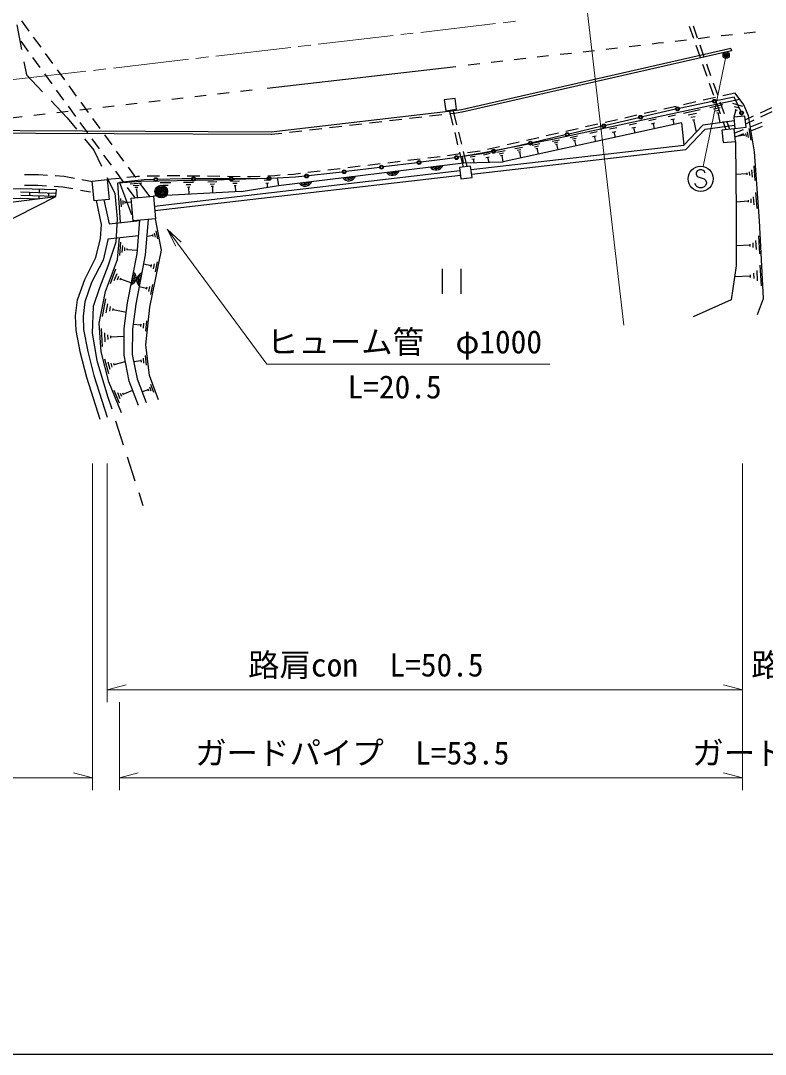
# Model space of a CAD drawing. Units: millimetres, scale not verified. Extents: x 40000 to 680000, y 20000 to 380000.
# Drawn here: x 489606 to 548820, y 205000 to 287214 of the extents above; entities that cross this region are included whole.
import ezdxf
from ezdxf.enums import TextEntityAlignment as Align

# ---------------------------------------------------------------- set-up
doc = ezdxf.new("R2010")
doc.units = ezdxf.units.MM
doc.header["$LTSCALE"] = 1000
doc.header["$PDMODE"] = 32
doc.header["$PDSIZE"] = 500
doc.linetypes.add('CHAIN', pattern=[18.5, 12, -1.5, 3.5, -1.5])
for name, color, linetype, lineweight in [('M-BGD', 7, 'Continuous', 25), ('M-BMK', 2, 'CHAIN', 13), ('M-BMK-ROW', 30, 'Continuous', 25), ('M-STR-HTXT', 7, 'Continuous', 13), ('M-STR-STRC', 7, 'Continuous', 25), ('M-TTL-BAND', 7, 'Continuous', 25)]:
    doc.layers.add(name, color=color, linetype=linetype, lineweight=lineweight)
doc.styles.add('ＭＳ ゴシック', font='')
doc.styles.get('ＭＳ ゴシック').set_extended_font_data('MS Gothic')

# ---------------------------------------------------------------- blocks, each defined once
blk = doc.blocks.new('open_arrow')
at = {"color": 0, "linetype": 'Continuous', "lineweight": -2}
blk.add_lwpolyline([(7.5, 1.25), (0, 0), (7.5, -1.25)], dxfattribs=at)

msp = doc.modelspace()

# ---------------------------------------------------------------- linework, layer by layer
at = {"layer": 'M-BGD'}
for p, q in [((490285, 286388), (489696, 287196)), ((543124, 285800), (542791, 286743)), ((543432, 285830), (543098, 286773)), ((490225, 284771), (489637, 285579)), ((491227, 285095), (490638, 285903)), ((492168, 283801), (491580, 284609)), ((546074, 285003), (524658, 280122)), ((546118, 284808), (524703, 279927)), ((543658, 284292), (543325, 285234)), ((543966, 284322), (543632, 285265)), ((546074, 285003), (546118, 284808)), ((491167, 283477), (490579, 284286)), ((544192, 282784), (543859, 283726)), ((544500, 282814), (544166, 283757)), ((492109, 282184), (491520, 282992)), ((493110, 282507), (492522, 283316)), ((494052, 281214), (493463, 282022)), ((544726, 281275), (544393, 282218)), ((545034, 281306), (544700, 282248)), ((493051, 280890), (492462, 281699)), ((546416, 281454), (545440, 281233)), ((493992, 279597), (493404, 280405)), ((494994, 279920), (494405, 280729)), ((541734, 280393), (540759, 280172)), ((543295, 280747), (542320, 280526)), ((544855, 281100), (543880, 280879)), ((544396, 280312), (545447, 280537)), ((545260, 279767), (544926, 280710)), ((545568, 279797), (545234, 280740)), ((546200, 280651), (547002, 280416)), ((546342, 280392), (546743, 280274)), ((521510, 279540), (520517, 279424)), ((523099, 279724), (522106, 279609)), ((523684, 280090), (523976, 278896)), ((524091, 279839), (523695, 279793)), ((523983, 280131), (524274, 278938)), ((524687, 279924), (524091, 279839)), ((538614, 279686), (537638, 279465)), ((540174, 280039), (539199, 279819)), ((541107, 279605), (541679, 279728)), ((542308, 279863), (543630, 280147)), ((542686, 279714), (543347, 279856)), ((542898, 279529), (543229, 279600)), ((544696, 280193), (545222, 280306)), ((544865, 280046), (545128, 280102)), ((544969, 279885), (545100, 279913)), ((545034, 279899), (545204, 279110)), ((546484, 280132), (546307, 279530)), ((546383, 280162), (546584, 280103)), ((547228, 279335), (547892, 279639)), ((548437, 279890), (549346, 280307)), ((548466, 279573), (549374, 279990)), ((494934, 278303), (494345, 279112)), ((495935, 278627), (495347, 279435)), ((515153, 278802), (514159, 278687)), ((516742, 278986), (515749, 278871)), ((518331, 279171), (517338, 279056)), ((519921, 279355), (518927, 279240)), ((542165, 279086), (527970, 275996)), ((534532, 278761), (534517, 278758)), ((535493, 278979), (534532, 278761)), ((537053, 279332), (536078, 279111)), ((536430, 278601), (537013, 278726)), ((537993, 278937), (538572, 279061)), ((538200, 278678), (538490, 278740)), ((538345, 278709), (538438, 278275)), ((539552, 279271), (540127, 279395)), ((539757, 279014), (540045, 279076)), ((539901, 279045), (539994, 278614)), ((541311, 279350), (541598, 279411)), ((541455, 279381), (541547, 278952)), ((542165, 279086), (542334, 277305)), ((543028, 279326), (543194, 279362)), ((543111, 279344), (543324, 278352)), ((545695, 278539), (545460, 279201)), ((546002, 278570), (545768, 279232)), ((547261, 279020), (547920, 279322)), ((548548, 279104), (547615, 278744)), ((548581, 278795), (547648, 278435)), ((496877, 277333), (496288, 278142)), ((510385, 278249), (509554, 278153)), ((511974, 278433), (510981, 278318)), ((513563, 278618), (512570, 278502)), ((524118, 278314), (524355, 277342)), ((524417, 278355), (524654, 277384)), ((530814, 277908), (529839, 277684)), ((532373, 278266), (531398, 278042)), ((533933, 278624), (532958, 278400)), ((533295, 277928), (533885, 278055)), ((534864, 278265), (535451, 278391)), ((535074, 278003), (535367, 278066)), ((535221, 278035), (535315, 277595)), ((536639, 278341), (536930, 278404)), ((536784, 278372), (536878, 277935)), ((547055, 278527), (546378, 278266)), ((547088, 278218), (546410, 277956)), ((547119, 278103), (546429, 277988)), ((547109, 278160), (547128, 278045)), ((547253, 278243), (547291, 278013)), ((547386, 278383), (547463, 277924)), ((547501, 278639), (547655, 277720)), ((495876, 277010), (495287, 277818)), ((527695, 277192), (526720, 276969)), ((529254, 277550), (528279, 277326)), ((528896, 277035), (529514, 277156)), ((530283, 277311), (530900, 277433)), ((530468, 277187), (530776, 277248)), ((530575, 277048), (530730, 277078)), ((530652, 277063), (530744, 276600)), ((531867, 277622), (532457, 277748)), ((532047, 277506), (532342, 277569)), ((532152, 277374), (532299, 277406)), ((532226, 277390), (532321, 276947)), ((533474, 277812), (533769, 277876)), ((533579, 277681), (533727, 277712)), ((533653, 277696), (533748, 277254)), ((496817, 275716), (496229, 276525)), ((497819, 276040), (497230, 276848)), ((522965, 276395), (521973, 276275)), ((524550, 276614), (523560, 276474)), ((524498, 276759), (524789, 275566)), ((524796, 276801), (525087, 275608)), ((526134, 276839), (525144, 276698)), ((525356, 276382), (525747, 276448)), ((526421, 276549), (526929, 276667)), ((526607, 276324), (526861, 276383)), ((526734, 276353), (526823, 275972)), ((527458, 276763), (528124, 276891)), ((527657, 276629), (527989, 276693)), ((527772, 276479), (527938, 276511)), ((527855, 276495), (527951, 275996)), ((529081, 276911), (529390, 276972)), ((529188, 276772), (529343, 276802)), ((529266, 276787), (529357, 276324)), ((498760, 274746), (498172, 275555)), ((510107, 274094), (524813, 275902)), ((515023, 275439), (514030, 275319)), ((516611, 275630), (515618, 275510)), ((518200, 275821), (517207, 275702)), ((519788, 276012), (518795, 275893)), ((521377, 276204), (520384, 276084)), ((524813, 275902), (527970, 275996)), ((525487, 276203), (525682, 276236)), ((525584, 276219), (525634, 275926)), ((547894, 275664), (547979, 274490)), ((491011, 274951), (489900, 274955)), ((491738, 274904), (491011, 274951)), ((493065, 274818), (492337, 274866)), ((493890, 274666), (493065, 274818)), ((497464, 274674), (496481, 274572)), ((497759, 274423), (497170, 275231)), ((498888, 274821), (498061, 274735)), ((499057, 274826), (498888, 274821)), ((499853, 274852), (499656, 274845)), ((500656, 274857), (499853, 274852)), ((524526, 275258), (500245, 272441)), ((524576, 274902), (500274, 272082)), ((501908, 274866), (501256, 274861)), ((502256, 274861), (501908, 274866)), ((503856, 274841), (502856, 274854)), ((505456, 274822), (504456, 274834)), ((507056, 274802), (506056, 274814)), ((507914, 274791), (507656, 274794)), ((508655, 274826), (507914, 274791)), ((509818, 274882), (509254, 274855)), ((510252, 274914), (509818, 274882)), ((511305, 274991), (510851, 274958)), ((511846, 275056), (511305, 274991)), ((513434, 275247), (512441, 275128)), ((547350, 275034), (546470, 274971)), ((547345, 275108), (547356, 274961)), ((547535, 275195), (547556, 274902)), ((547720, 275356), (547763, 274769)), ((490982, 274101), (489910, 274105)), ((491672, 274057), (490982, 274101)), ((491076, 273798), (491067, 273548)), ((492960, 273973), (492270, 274018)), ((493761, 273826), (492960, 273973)), ((495306, 274406), (494481, 274558)), ((498703, 273126), (498112, 273938)), ((498323, 274234), (499230, 274314)), ((498563, 274103), (499016, 274143)), ((498690, 273962), (498916, 273982)), ((498760, 273816), (498873, 273826)), ((498816, 273821), (498876, 273141)), ((499870, 273222), (499113, 274261)), ((500703, 274333), (501536, 274348)), ((500915, 274128), (501331, 274136)), ((501023, 273922), (501231, 273926)), ((501127, 273924), (501138, 273299)), ((502562, 274366), (503342, 274380)), ((502760, 274175), (503150, 274182)), ((502861, 273981), (503056, 273985)), ((502959, 273983), (502969, 273398)), ((504485, 274401), (505210, 274414)), ((504669, 274223), (505032, 274229)), ((504763, 274043), (504945, 274046)), ((504854, 274044), (504864, 273501)), ((506310, 274448), (506998, 274468)), ((506487, 274281), (506831, 274291)), ((506578, 274112), (506750, 274117)), ((506664, 274114), (506679, 273599)), ((507136, 273623), (510107, 274094)), ((508963, 274528), (509430, 274545)), ((509088, 274299), (509321, 274307)), ((509205, 274303), (509217, 273953)), ((472254, 262948), (492405, 273236)), ((485118, 273060), (489621, 273097)), ((489591, 273596), (492425, 273504)), ((489607, 273346), (492407, 273254)), ((489622, 273095), (490950, 273052)), ((490301, 273073), (490298, 272969)), ((490318, 273573), (490310, 273323)), ((491059, 273298), (491052, 273065)), ((491817, 273524), (491809, 273274)), ((495152, 273570), (494351, 273717)), ((496230, 272960), (496643, 271043)), ((497611, 272409), (497568, 273072)), ((507136, 273623), (500179, 273247)), ((547655, 273036), (547678, 272715)), ((547857, 273211), (547903, 272570)), ((548047, 273547), (548140, 272265)), ((497766, 272585), (497745, 272917)), ((497927, 272679), (497916, 272845)), ((497921, 272762), (498419, 272795)), ((547453, 272860), (546491, 272790)), ((547447, 272940), (547459, 272780)), ((496643, 271043), (499079, 271332)), ((500358, 270501), (500482, 269863)), ((498977, 270111), (496549, 269824)), ((500101, 270120), (499622, 270026)), ((500085, 270200), (500116, 270040)), ((500229, 270310), (500292, 269991)), ((548050, 269739), (548087, 269016)), ((548272, 270113), (548347, 268667)), ((497484, 268528), (497576, 269608)), ((497687, 268783), (497733, 269323)), ((497878, 268902), (497902, 269172)), ((498064, 268954), (498076, 269089)), ((498070, 269022), (498880, 268952)), ((547587, 269352), (546503, 269296)), ((547582, 269443), (547591, 269262)), ((547818, 269546), (547837, 269184)), ((500466, 268046), (500299, 267229)), ((496745, 266319), (497184, 267479)), ((499974, 267722), (499361, 267848)), ((499995, 267824), (499953, 267620)), ((500220, 267884), (500136, 267475)), ((523113, 267484), (523113, 265484)), ((524613, 267484), (524613, 265484)), ((548140, 267344), (548183, 266518)), ((548394, 267772), (548480, 266119)), ((497048, 266536), (497267, 267116)), ((497296, 266608), (497406, 266898)), ((497517, 266607), (497572, 266752)), ((497545, 266680), (498415, 266350)), ((547610, 266903), (546371, 266838)), ((547605, 267006), (547616, 266799)), ((547875, 267123), (547897, 266710)), ((499616, 265923), (499019, 266045)), ((499636, 266022), (499595, 265823)), ((499855, 266081), (499774, 265683)), ((500095, 266239), (499932, 265443)), ((496111, 263673), (496382, 265090)), ((496415, 263982), (496550, 264690)), ((496685, 264114), (496752, 264468)), ((496938, 264157), (496972, 264334)), ((496955, 264246), (498017, 264042)), ((499166, 263087), (499144, 262882)), ((499382, 263167), (499337, 262758)), ((499609, 263349), (499520, 262531)), ((496122, 261310), (496034, 262718)), ((496335, 261676), (496291, 262380)), ((499155, 262984), (498541, 263051)), ((496559, 261867), (496537, 262219)), ((496788, 261970), (496777, 262146)), ((496782, 262058), (497839, 262124)), ((496605, 259117), (496299, 260303)), ((496726, 259465), (496573, 260058)), ((496886, 259664), (496809, 259960)), ((497064, 259789), (497026, 259937)), ((497045, 259863), (497934, 260093)), ((499170, 260147), (498600, 260078)), ((499158, 260242), (499181, 260052)), ((499336, 260360), (499382, 259980)), ((499503, 260573), (499595, 259813)), ((499943, 258301), (500179, 257661)), ((497465, 256803), (497053, 257807)), ((497530, 257123), (497324, 257625)), ((497645, 257317), (497542, 257568)), ((497787, 257448), (497736, 257574)), ((497761, 257511), (498514, 257820)), ((499741, 257863), (499261, 257686)), ((499711, 257943), (499771, 257783)), ((499842, 258082), (499960, 257762))]:
    msp.add_line(p, q, dxfattribs=at)
for points in [[(548198, 263852), (548682, 265115), (548361, 271288), (547965, 276774), (547487, 279634), (547100, 280508), (546416, 281454)], [(524813, 275902), (524743, 276430), (526309, 276695), (531909, 277784), (546763, 280973)], [(524658, 280122), (524065, 280037), (509531, 278351)], [(525427, 275367), (542334, 277305), (543872, 278933), (546338, 279261)], [(525476, 275010), (542506, 276962), (544046, 278593), (546375, 278903)], [(509531, 278351), (484512, 278470), (482194, 278203)], [(509530, 278151), (484523, 278270), (482217, 278005)], [(546445, 277616), (546499, 272014), (546505, 267720), (546095, 265013), (543081, 263651)], [(497543, 271150), (497336, 274311), (499183, 274455), (504931, 274559), (508368, 274657), (510013, 274716), (510107, 274094)], [(495923, 255502), (494854, 258833), (494354, 260761), (494015, 262583), (493970, 263725), (494117, 265000), (494695, 266625), (495594, 268368), (495952, 269882), (496038, 271002), (495629, 272902)], [(498979, 256602), (498242, 258534), (497832, 260610), (497841, 262722), (498114, 264768), (498857, 268678), (499080, 271349)], [(499737, 271403), (499502, 268590), (498756, 264665), (498491, 262677), (498483, 260672), (498869, 258714), (499587, 256834)], [(500557, 257069), (499845, 258997), (499551, 261424), (499876, 264424), (500809, 268970), (500326, 271451)], [(496549, 269824), (496547, 269790), (496161, 268159), (495247, 266386), (494705, 264863), (494571, 263703), (494613, 262650), (494940, 260891), (495430, 259000), (496494, 255686)], [(497627, 256014), (496614, 258482), (496000, 260863), (495857, 263145), (496340, 265673), (497308, 268231), (497453, 269931)]]:
    msp.add_lwpolyline(points, dxfattribs=at)
for points in [[(524145, 281032), (523284, 280912), (523403, 280051), (524265, 280170)], [(547199, 279621), (546311, 279529), (546403, 278641), (547291, 278733)], [(546445, 277616), (546343, 278605), (545354, 278504), (545456, 277515)], [(524614, 274626), (525512, 274751), (525387, 275649), (524489, 275524)], [(422286, 266957), (433090, 267403), (451913, 268636), (457226, 269225), (467136, 269965), (483652, 271945), (485217, 272325), (492405, 273236), (492444, 273753), (489576, 273847), (485017, 273809), (466951, 271747), (456949, 271015)], [(496481, 274572), (496634, 272999), (495456, 272885), (495304, 274458)], [(500179, 273247), (500326, 271451), (498541, 271305), (498394, 273101)]]:
    msp.add_lwpolyline(points, close=True, dxfattribs=at)
for radius in [500, 409, 318, 227, 136, 45.5]:
    msp.add_circle((500785, 273622), radius, dxfattribs=at)
for centre, radius, start, end in [((522638, 275903), 567, 215.08109, 338.93612), ((522638, 275903), 453, 223.04048, 330.97672), ((522638, 275903), 340, 238.66585, 315.35135), ((515691, 275049), 567, 215.08109, 338.93612), ((515691, 275049), 453, 223.04048, 330.97672), ((515691, 275049), 340, 238.66585, 315.35135), ((519164, 275476), 567, 215.08109, 338.93612), ((519164, 275476), 453, 223.04048, 330.97672), ((519164, 275476), 340, 238.66585, 315.35135), ((512217, 274622), 567, 215.08109, 338.93612), ((512217, 274622), 453, 223.04048, 330.97672), ((512217, 274622), 340, 238.66585, 315.35135), ((498224, 266773), 567, 287.31413, 51.16916), ((498224, 266773), 453, 295.27353, 43.20977), ((498224, 266773), 340, 310.8989, 27.5844), ((499391, 266577), 567, 107.31413, 231.16916), ((499391, 266577), 453, 115.27353, 223.20977), ((499391, 266577), 340, 130.8989, 207.5844)]:
    msp.add_arc(centre, radius, start, end, dxfattribs=at)
at = {"layer": 'M-BMK'}
for p, q in [((527376, 286978), (521416, 286286)), ((528965, 287162), (527972, 287047)), ((520820, 286216), (519826, 286101)), ((519230, 286032), (513271, 285340)), ((511085, 285086), (505125, 284394)), ((512675, 285271), (511681, 285155)), ((502940, 284140), (496980, 283448)), ((504529, 284325), (503536, 284209)), ((494795, 283194), (488835, 282502)), ((496384, 283379), (495391, 283264))]:
    msp.add_line(p, q, dxfattribs=at)
at = {"layer": 'M-BMK-ROW'}
for p, q in [((489306, 286888), (489682, 284923)), ((489870, 283941), (490066, 282915)), ((490066, 282915), (491342, 281564)), ((492028, 280837), (493304, 279486)), ((493304, 279486), (494044, 278583)), ((494678, 277810), (495419, 276908)), ((495419, 276908), (496032, 275649)), ((496469, 274750), (497082, 273491)), ((497082, 273491), (497273, 271453)), ((497273, 271453), (497178, 269586)), ((497178, 269586), (496549, 267681)), ((496549, 267681), (495863, 265967)), ((495863, 265967), (495368, 264481)), ((495368, 264481), (495292, 262366)), ((495292, 262366), (495654, 260195)), ((495654, 260195), (496511, 257356)), ((496511, 257356), (496842, 256333)), ((497150, 255382), (497766, 253479)), ((498075, 252528), (498691, 250625)), ((498999, 249674), (499330, 248650))]:
    msp.add_line(p, q, dxfattribs=at)
at = {"layer": 'M-STR-HTXT'}
for p, q in [((534674, 287825), (537558, 262992)), ((545708, 284474), (543881, 275614)), ((495306, 226001), (495306, 252001)), ((496482, 233001), (496481, 252001)), ((546995, 226001), (546995, 252001)), ((496482, 234001), (497982, 234401)), ((546995, 234001), (545495, 234401)), ((496482, 234001), (546995, 234001)), ((497453, 226001), (497453, 233001)), ((94207, 227001), (495306, 227001)), ((495306, 227001), (493806, 227401)), ((497453, 227001), (498953, 227401)), ((497453, 227001), (546995, 227001)), ((546995, 227001), (545495, 227401))]:
    msp.add_line(p, q, dxfattribs=at)
msp.add_lwpolyline([(501265, 270643), (509181, 259898), (531681, 259898)], dxfattribs=at)
at = {"layer": 'M-STR-STRC'}
for p, q in [((545362, 286029), (546214, 286121)), ((547129, 286220), (548043, 286319)), ((539816, 285384), (540290, 285440)), ((540290, 285440), (540730, 285491)), ((541644, 285597), (542558, 285703)), ((543472, 285809), (544385, 285916)), ((545299, 286022), (545362, 286029)), ((532505, 284537), (533419, 284641)), ((534333, 284746), (535247, 284850)), ((536161, 284957), (537075, 285064)), ((537989, 285171), (538902, 285277)), ((525194, 283691), (526108, 283797)), ((527022, 283904), (527935, 284010)), ((528849, 284116), (529763, 284222)), ((530677, 284328), (531591, 284432)), ((509195, 281843), (524197, 283575)), ((503442, 281173), (504356, 281278)), ((505270, 281383), (506184, 281489)), ((507098, 281594), (508012, 281700)), ((496131, 280329), (497045, 280434)), ((497959, 280540), (498873, 280645)), ((499787, 280751), (500701, 280856)), ((501615, 280962), (502529, 281067)), ((544619, 280775), (541976, 280225)), ((546339, 281134), (544913, 280837)), ((546867, 280008), (546339, 281134)), ((488820, 279485), (489733, 279591)), ((490647, 279696), (491561, 279802)), ((492475, 279907), (493389, 280013)), ((494303, 280118), (495217, 280223)), ((540880, 279996), (539049, 279566)), ((541682, 280164), (540880, 279996)), ((535837, 278811), (533209, 278193)), ((538757, 279497), (536129, 278879)), ((532917, 278124), (530288, 277506)), ((529216, 277254), (527359, 276857)), ((529996, 277437), (529216, 277254)), ((524108, 276300), (523355, 276187)), ((526288, 276628), (524405, 276345)), ((527066, 276794), (526288, 276628)), ((518156, 275545), (515476, 275214)), ((521134, 275913), (518454, 275582)), ((523355, 276187), (521431, 275950)), ((502436, 274626), (500506, 274580)), ((503205, 274625), (502436, 274626)), ((506205, 274625), (503505, 274625)), ((508448, 274624), (506505, 274625)), ((509204, 274658), (508448, 274624)), ((511458, 274760), (509504, 274672)), ((512198, 274841), (511458, 274760)), ((514417, 275083), (512496, 274874)), ((515179, 275177), (514417, 275083)), ((543406, 275271), (543315, 275089)), ((543315, 275089), (543315, 274998)), ((543315, 274998), (543406, 274816)), ((543588, 275362), (543406, 275271)), ((543406, 274816), (543952, 274635)), ((543770, 275362), (543588, 275362)), ((543952, 275271), (543770, 275362)), ((544042, 275089), (543952, 275271)), ((543952, 274635), (544042, 274544)), ((499419, 274554), (497453, 274352)), ((497453, 274352), (498430, 271799)), ((500206, 274573), (499419, 274554)), ((543315, 274089), (543224, 274271)), ((543406, 273998), (543315, 274089)), ((543588, 273907), (543406, 273998)), ((543770, 273907), (543588, 273907)), ((543952, 273998), (543770, 273907)), ((544042, 274089), (543952, 273998)), ((544042, 274544), (544133, 274362)), ((544133, 274271), (544042, 274089)), ((544133, 274362), (544133, 274271))]:
    msp.add_line(p, q, dxfattribs=at)
for centre, radius in [((545708, 284474), 150), ((545708, 284474), 120), ((545708, 284474), 90), ((545708, 284474), 60), ((545708, 284474), 30), ((545708, 284474), 20), ((544766, 280806), 150), ((544766, 280806), 120), ((544766, 280806), 100), ((544766, 280806), 100), ((544766, 280806), 100), ((544766, 280806), 100), ((538903, 279532), 150), ((538903, 279532), 120), ((538903, 279532), 100), ((538903, 279532), 100), ((538903, 279532), 100), ((538903, 279532), 100), ((541829, 280194), 150), ((541829, 280194), 120), ((541829, 280194), 100), ((541829, 280194), 100), ((541829, 280194), 100), ((541829, 280194), 100), ((546931, 279873), 150), ((546931, 279873), 120), ((546931, 279873), 100), ((546931, 279873), 100), ((546931, 279873), 100), ((546931, 279873), 100), ((535983, 278845), 150), ((535983, 278845), 120), ((535983, 278845), 100), ((535983, 278845), 100), ((535983, 278845), 100), ((535983, 278845), 100), ((533063, 278158), 150), ((533063, 278158), 120), ((533063, 278158), 100), ((533063, 278158), 100), ((533063, 278158), 100), ((533063, 278158), 100), ((530142, 277472), 150), ((530142, 277472), 120), ((530142, 277472), 100), ((530142, 277472), 100), ((530142, 277472), 100), ((530142, 277472), 100), ((524257, 276323), 150), ((524257, 276323), 120), ((524257, 276323), 100), ((524257, 276323), 100), ((524257, 276323), 100), ((524257, 276323), 100), ((527213, 276826), 150), ((527213, 276826), 120), ((527213, 276826), 100), ((527213, 276826), 100), ((527213, 276826), 100), ((527213, 276826), 100), ((518305, 275564), 150), ((518305, 275564), 120), ((518305, 275564), 100), ((518305, 275564), 100), ((518305, 275564), 100), ((518305, 275564), 100), ((521282, 275931), 150), ((521282, 275931), 120), ((521282, 275931), 100), ((521282, 275931), 100), ((521282, 275931), 100), ((521282, 275931), 100), ((543679, 274635), 1000), ((500356, 274577), 150), ((500356, 274577), 120), ((500356, 274577), 100), ((500356, 274577), 100), ((500356, 274577), 100), ((500356, 274577), 100), ((503355, 274625), 150), ((503355, 274625), 120), ((503355, 274625), 100), ((503355, 274625), 100), ((503355, 274625), 100), ((503355, 274625), 100), ((506355, 274625), 150), ((506355, 274625), 120), ((506355, 274625), 100), ((506355, 274625), 100), ((506355, 274625), 100), ((506355, 274625), 100), ((509354, 274665), 150), ((509354, 274665), 120), ((509354, 274665), 100), ((509354, 274665), 100), ((509354, 274665), 100), ((509354, 274665), 100), ((512347, 274857), 150), ((512347, 274857), 120), ((512347, 274857), 100), ((512347, 274857), 100), ((512347, 274857), 100), ((512347, 274857), 100), ((515328, 275196), 150), ((515328, 275196), 120), ((515328, 275196), 100), ((515328, 275196), 100), ((515328, 275196), 100), ((515328, 275196), 100)]:
    msp.add_circle(centre, radius, dxfattribs=at)
msp.add_point((545708, 284474), dxfattribs=at)
at = {"layer": 'M-TTL-BAND'}
msp.add_line((40000, 205000), (579000, 205000), dxfattribs=at)

# ---------------------------------------------------------------- block references
at = {"layer": 'M-STR-HTXT', "xscale": 200, "yscale": 200, "rotation": 306.4}
msp.add_blockref('open_arrow', (501265, 270643), dxfattribs=at)

# ---------------------------------------------------------------- texts
at = {"layer": 'M-STR-HTXT', "style": 'ＭＳ ゴシック'}
for s, p in [('ヒューム管\u3000φ1000', (509181, 260198)), ('L=20.5', (515600, 256619))]:
    msp.add_text(s, height=1833, dxfattribs=at).set_placement(p, align=Align.BOTTOM_LEFT)
for s, p in [('路肩con\u3000L=50.5', (517051, 234501)), ('路肩con', (552069, 234501)), ('ガードパイプ\u3000L=53.5', (515974, 227501)), ('ガードパイプ', (550506, 227501))]:
    msp.add_text(s, height=1833, dxfattribs=at).set_placement(p, align=Align.BOTTOM_CENTER)

doc.saveas('drawing.dxf')
